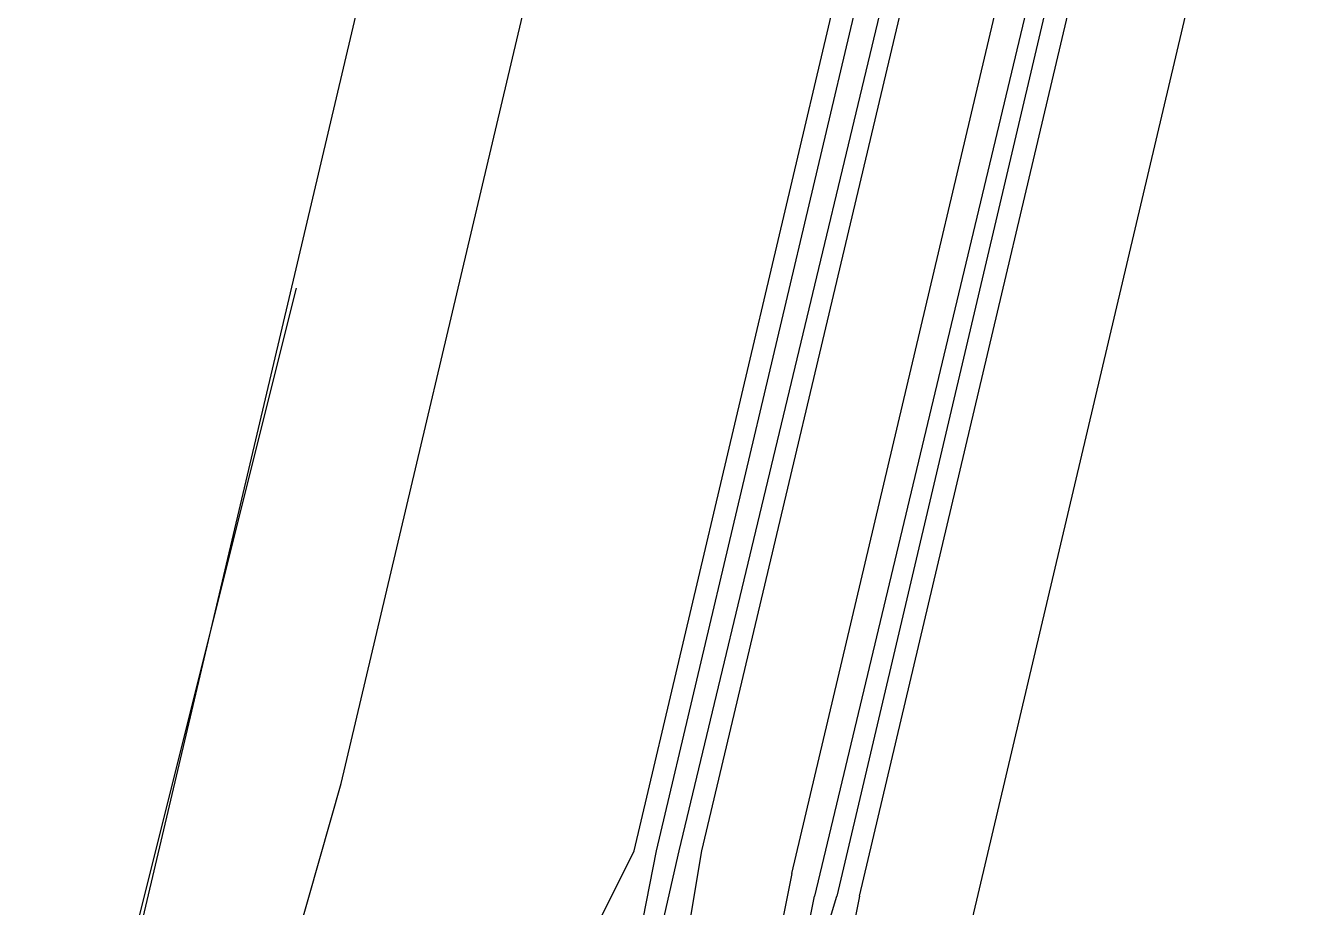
# Model space of a CAD drawing. Header units: feet. Extents: x -84 to 198, y -22 to 181.
# Drawn here: x 101.76 to 102.521, y 22.384 to 22.906 of the extents above; entities that cross this region are included whole.
import ezdxf

# ---------------------------------------------------------------- set-up
doc = ezdxf.new("R2010")
doc.units = ezdxf.units.FT
doc.layers.add('A-LINEA', color=7, linetype='CONTINUOUS')

msp = doc.modelspace()

# ---------------------------------------------------------------- linework, layer by layer
at = {"layer": 'A-LINEA'}
for p, q in [((103.68, 30.2311), (101.76, 22.0844)), ((101.9467, 22.4578), (102.7867, 26.0178)), ((102.12, 22.4178), (102.96, 25.9778)), ((102.1333, 22.4178), (102.9733, 25.9778)), ((102.1467, 22.4178), (103, 25.9778)), ((102.16, 22.4178), (103, 25.9644)), ((103.16, 25.9378), (102.32, 22.3778)), ((101.92, 22.7511), (101.8, 22.2711)), ((101.92, 22.3644), (101.9467, 22.4578)), ((102.0933, 22.3644), (102.12, 22.4178)), ((102.1067, 22.2444), (102.1467, 22.4178)), ((102.12, 22.3511), (102.1333, 22.4178))]:
    msp.add_line(p, q, dxfattribs=at)
for points in [[(102.2133, 22.4044), (103.0667, 26.0178), (103.08, 26.0178), (103.0933, 26.0178), (102.2267, 22.3911)], [(102.2533, 22.3911), (103.1067, 26.0044), (103.1067, 26.0178), (103.0933, 26.0178), (102.24, 22.3911)], [(102.16, 22.3378), (102.16, 22.3378), (102.1467, 22.3378), (102.16, 22.4178)], [(102.2133, 22.4044), (102.1867, 22.2711), (102.1867, 22.2578), (102.2, 22.2578), (102.2267, 22.3911)], [(102.2533, 22.3911), (102.2267, 22.2578), (102.2133, 22.2578), (102.2, 22.2578), (102.24, 22.3911)]]:
    msp.add_lwpolyline(points, dxfattribs=at)

doc.saveas('drawing.dxf')
